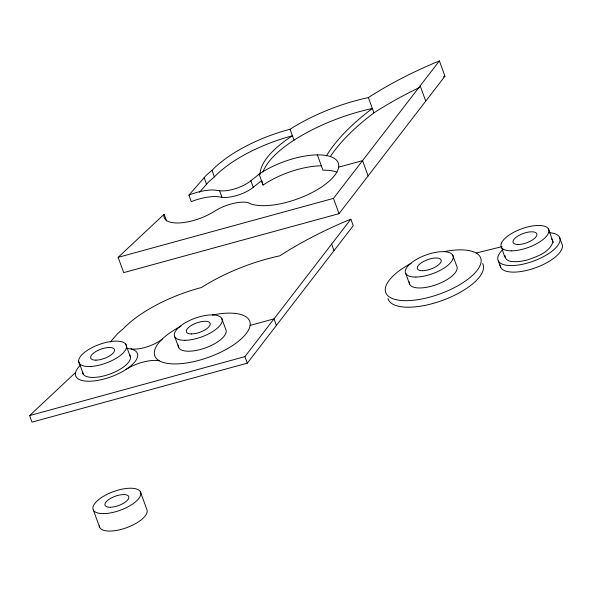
<?xml version="1.0" encoding="UTF-8"?>
<svg xmlns="http://www.w3.org/2000/svg" width="592" height="592" viewBox="0 0 592 592"><rect width="100%" height="100%" fill="white"/><g stroke="black" fill="none" stroke-linecap="round" stroke-linejoin="round"><path stroke-width="0.89" d="M118.141 257.342L333.466 198.379L439.397 60.917L444.962 76.198L339.031 213.66L123.706 272.623L118.141 257.342L164.139 214.237A32.834 12.883 -20 0 0 179.879 222.918A32.834 12.883 -20 0 0 214.4 211.307A25.752 10.101 -20 0 1 247.811 202.508A50.512 19.817 -20 0 0 315.714 190.587A50.512 19.817 -20 0 0 329.418 156.251A50.512 19.817 -20 0 0 259.126 174.159L250.882 180.745A22.422 8.799 -20 0 1 219.551 190.691L213.719 189.98A32.834 12.883 -20 0 0 190.594 194.413L188.907 195.131L191.29 201.68L192.977 200.962A32.834 12.883 -20 0 1 216.102 196.529L221.933 197.24A22.422 8.799 -20 0 0 253.265 187.294L261.509 180.708M29.6 415.584L244.925 356.621L350.856 219.158L353.239 225.707L247.308 363.17L31.983 422.133L29.6 415.584L75.591 372.479M188.907 195.131L206.245 175.306L211.988 170.355A86.143 33.796 -20 0 1 290.065 129.248A101.439 39.797 -20 0 1 368.372 97.576A196.951 77.271 -20 0 1 439.397 60.917M199.511 192.282L208.628 181.855L214.371 176.904A86.143 33.796 -20 0 1 292.448 135.797A88.312 34.647 -20 0 0 260.066 174.514M110.341 341.961L117.704 333.548L123.439 328.597A86.143 33.796 -20 0 1 201.517 287.49A101.439 39.797 -20 0 1 279.831 255.818A196.951 77.271 -20 0 1 350.856 219.158M338.639 167.173L362.563 160.624L368.12 175.905M250.09 325.415L274.015 318.866L276.405 325.415M476.19 253.043L502.083 246.635M126.895 348.436L131.01 348.932A22.422 8.799 -20 0 0 162.341 338.987M551.411 238.939L552.425 239.923L552.839 242.513C548.814 252.695 536.929 256.669 527.376 259.947C522.011 261.287 516.439 262.219 510.911 261.39C503.829 260.672 503.888 252.296 501.431 247.293M559.477 237.177L561.86 243.726A32.834 12.883 -20 0 1 534.391 268.183A32.834 12.883 -20 0 1 500.129 265.031M548.451 229.008L553.313 242.38M498.353 260.954L500.736 267.503M420.187 85.847L425.752 101.128M452.747 255.211L456.721 266.126A25.256 9.909 -20 0 1 434.817 285.203A25.256 9.909 -20 0 1 409.294 281.822M368.372 97.576L373.937 112.857A207.674 81.481 -20 0 0 330.484 156.34M405.735 273.504L409.708 284.419M333.466 198.379L339.031 213.66M317.371 154.882L322.936 170.163A50.512 19.817 -20 0 1 337.04 172.235M290.065 129.248L294.039 140.163A88.312 34.647 -20 0 0 262.996 171.843M331.646 244.089L334.029 250.638M259.126 174.159L263.1 185.074A50.512 19.817 -20 0 1 321.345 165.797M250.882 180.745L253.265 187.294M219.551 190.691L221.933 197.24M211.988 170.355L214.371 176.904M204.173 177.681L206.556 184.23M244.925 356.621L247.308 363.17M221.778 318.459L225.752 329.374A25.256 9.909 -20 0 1 203.84 348.451A25.256 9.909 -20 0 1 178.318 345.069M164.139 214.237L166.611 221.031M174.766 336.752L178.74 347.667M125.659 344.026L130.521 357.376M140.385 491.774L146.742 509.238A25.256 9.909 -20 0 1 125.874 527.96A25.256 9.909 -20 0 1 99.264 525.859M78.603 361.164L83.457 374.507M93.373 510.06L99.73 527.524M504.991 255.618L505.265 257.342M444.266 251.622A50.512 19.817 -20 0 1 474.843 273.067A50.512 19.817 -20 0 1 398.616 300.166A50.512 19.817 -20 0 1 411.159 263.388M548.984 232.626A32.834 12.883 -20 0 1 553.49 249.994A32.834 12.883 -20 0 1 510.674 265.571A32.834 12.883 -20 0 1 502.978 249.365M482.613 263.529A50.512 19.817 -20 0 1 442.964 300.225A50.512 19.817 -20 0 1 387.945 298.509M212.417 315.048A50.512 19.817 -20 0 1 244.022 336.16A50.512 19.817 -20 0 1 167.447 363.384A50.512 19.817 -20 0 1 180.982 326.222M125.859 369.549A25.752 10.101 -20 0 1 159.27 360.75M131.01 348.932A32.834 12.883 -20 0 1 128.471 367.75A32.834 12.883 -20 0 1 86.987 381.196A32.834 12.883 -20 0 1 80.246 365.382M129.633 354.941A25.256 9.909 -20 0 1 109.942 374.033A25.256 9.909 -20 0 1 82.569 372.079M294.039 140.163A101.439 39.797 -20 0 1 372.346 108.491A207.674 81.481 -20 0 0 326.429 155.874M263.1 185.074A88.312 34.647 -20 0 1 261.753 180.516M373.937 112.857A196.951 77.271 -20 0 1 419.698 87.409M443.334 76.871A196.951 77.271 -20 0 1 444.962 76.198M415.947 277.056A25.256 9.909 -20 0 0 453.169 257.801A25.256 9.909 -20 0 0 418.611 258.208A25.256 9.909 -20 0 0 415.947 277.056M422.599 270.707A12.632 4.958 -20 0 0 441.203 261.079A12.632 4.958 -20 0 0 423.924 261.279A12.632 4.958 -20 0 0 422.599 270.707M103.585 513.619A25.256 9.909 -20 0 0 140.8 494.364A25.256 9.909 -20 0 0 106.242 494.771A25.256 9.909 -20 0 0 103.585 513.619M110.23 507.27A12.632 4.958 -20 0 0 128.841 497.643A12.632 4.958 -20 0 0 111.562 497.842A12.632 4.958 -20 0 0 110.23 507.27M518.296 244.496A12.632 4.958 -20 0 0 536.907 234.876A12.632 4.958 -20 0 0 519.628 235.076A12.632 4.958 -20 0 0 518.296 244.496M511.651 250.853A25.256 9.909 -20 0 0 548.865 231.598A25.256 9.909 -20 0 0 514.307 232.005A25.256 9.909 -20 0 0 511.651 250.853M191.623 333.955A12.632 4.958 -20 0 0 210.234 324.327A12.632 4.958 -20 0 0 192.955 324.534A12.632 4.958 -20 0 0 191.623 333.955M184.978 340.304A25.256 9.909 -20 0 0 222.192 321.056A25.256 9.909 -20 0 0 187.642 321.456A25.256 9.909 -20 0 0 184.978 340.304M95.926 360.158A12.632 4.958 -20 0 0 114.537 350.538A12.632 4.958 -20 0 0 97.258 350.738A12.632 4.958 -20 0 0 95.926 360.158M90.82 366.455A25.256 9.909 -20 0 0 126.547 346.461A25.256 9.909 -20 0 0 90.354 348.518A25.256 9.909 -20 0 0 90.82 366.455"/></g></svg>
